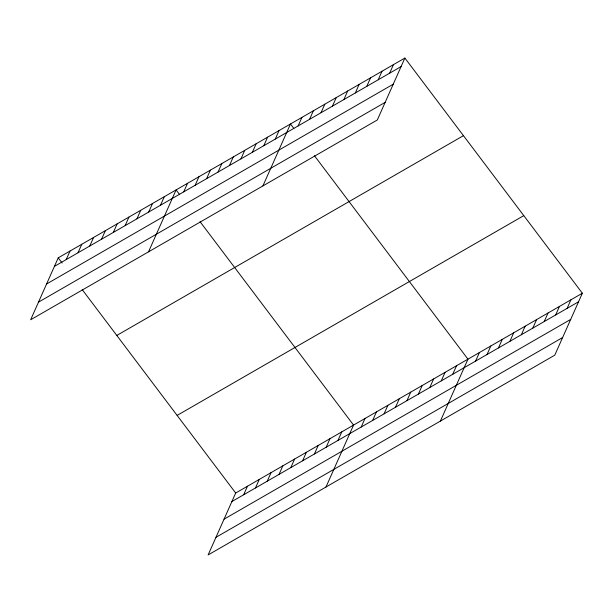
<?xml version="1.0" encoding="UTF-8"?>
<svg xmlns="http://www.w3.org/2000/svg" width="613" height="613" viewBox="0 0 613 613"><rect width="100%" height="100%" fill="white"/><g stroke="black" fill="none" stroke-linecap="round" stroke-linejoin="round"><path stroke-width="0.92" d="M404.886 58.051L58.227 257.835L30.65 319.771L377.309 119.979L404.886 58.051L582.35 293.229L554.773 355.165L208.114 554.949L235.691 493.021L582.35 293.229M66.212 259.583L70.012 251.046M77.997 252.786L81.797 244.25M89.782 245.997L93.582 237.461M101.566 239.2L105.367 230.664M113.359 232.411L117.16 223.875M125.144 225.615L128.945 217.079M136.929 218.826L140.729 210.29M148.714 212.029L152.514 203.493M160.499 205.24L164.299 196.704M148.515 251.843L176.092 189.907L179.433 194.344M183.731 191.854L187.524 183.318M195.164 185.256L198.964 176.728M206.604 178.667L210.405 170.13M218.044 172.077L221.845 163.541M229.484 165.479L233.285 156.943M240.924 158.89L244.725 150.354M252.364 152.292L256.165 143.756M263.805 145.702L267.605 137.166M275.245 139.105L279.045 130.577M262.908 185.915L290.485 123.979L293.834 128.416M298.125 125.926L301.925 117.389M309.565 119.328L313.366 110.792M321.005 112.738L324.806 104.202M332.445 106.141L336.246 97.605M343.885 99.551L347.686 91.015M355.325 92.954L359.126 84.425M366.766 86.364L370.566 77.828M378.206 79.774L382.006 71.238M389.646 73.177L393.446 64.641M243.675 494.76L247.476 486.224M255.468 487.963L259.261 479.435M267.253 481.174L271.053 472.638M279.038 474.378L282.838 465.849M290.823 467.589L294.623 459.053M302.607 460.792L306.408 452.264M314.4 454.003L318.193 445.467M326.185 447.206L329.986 438.678M337.97 440.418L341.77 431.881M325.978 487.021L353.555 425.093L200.068 221.691M361.195 427.031L364.996 418.495M372.635 420.441L376.436 411.905M384.075 413.844L387.876 405.308M395.515 407.254L399.316 398.718M406.955 400.657L410.756 392.121M418.395 394.067L422.196 385.531M429.836 387.47L433.636 378.941M441.276 380.88L445.076 372.344M452.716 374.29L456.516 365.754M440.379 421.093L467.957 359.157L314.469 155.763M475.596 361.103L479.389 352.567M487.029 354.506L490.829 345.97M498.469 347.916L502.269 339.38M509.909 341.318L513.709 332.79M521.349 334.729L525.149 326.193M532.789 328.139L536.59 319.603M544.229 321.541L548.03 313.005M555.669 314.952L559.47 306.416M567.109 308.354L570.91 299.818M54.427 266.371L401.086 66.587M46.58 283.995L393.24 84.203M38.496 302.148L385.156 102.363M116.792 335.449L463.443 135.657M177.126 415.407L523.786 215.623M231.89 501.549L578.549 301.765M224.044 519.173L570.703 319.388M215.96 537.325L562.619 337.541M58.227 257.835L62.128 263.015M82.211 289.62L235.691 493.021"/></g></svg>
